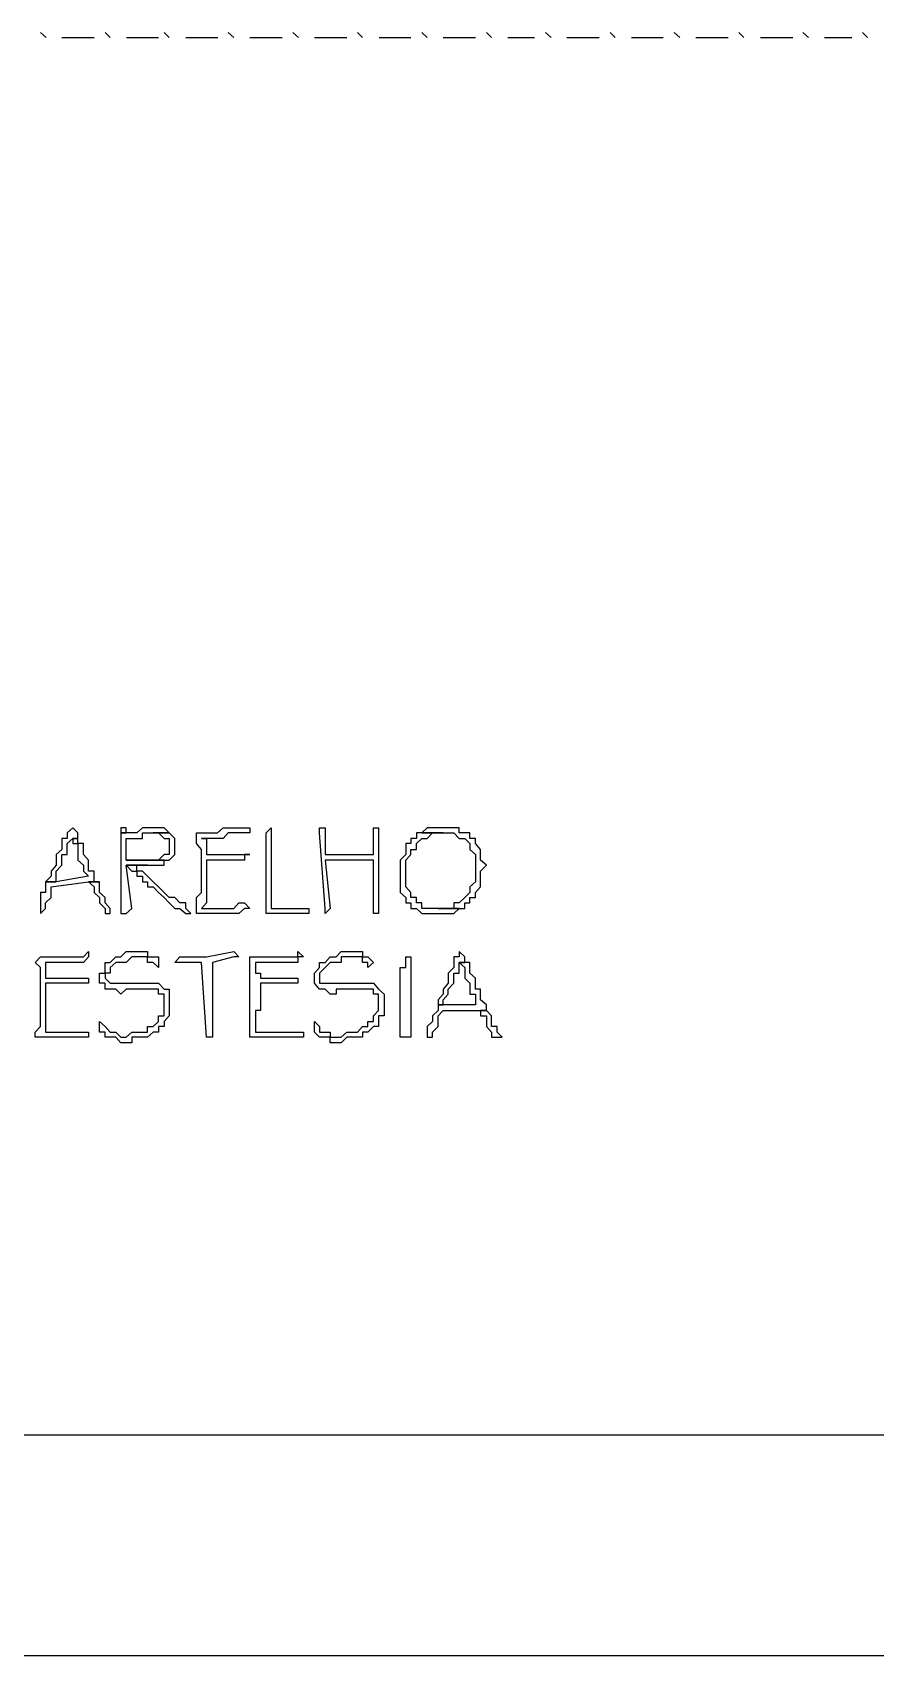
# Model space of a CAD drawing. Header units: millimetres. Extents: x -518.8 to -461.2, y 3.5 to 44.2.
# Drawn here: x -499.644 to -498.645, y 10.166 to 12.089 of the extents above; entities that cross this region are included whole.
import ezdxf

# ---------------------------------------------------------------- set-up
doc = ezdxf.new("R2010")
doc.units = ezdxf.units.MM
doc.header["$MEASUREMENT"] = 0
for name, color, linetype in [('10', 10, 'Continuous'), ('16', 16, 'Continuous'), ('6', 6, 'Continuous'), ('MYSOLIDS', 7, 'Continuous')]:
    doc.layers.add(name, color=color, linetype=linetype)

msp = doc.modelspace()

# ---------------------------------------------------------------- linework, layer by layer
at = {"layer": '10'}
msp.add_lwpolyline([(-500.2519, 10.1661), (-495.3376, 10.1661)], dxfattribs=at)
at = {"layer": '16'}
msp.add_lwpolyline([(-495.2865, 10.427), (-500.303, 10.427)], dxfattribs=at)
at = {"layer": '6'}
for points in [[(-499.6278, 12.0827), (-499.6346, 12.0887)], [(-499.609, 12.0827), (-499.5707, 12.0827)], [(-499.5519, 12.0827), (-499.5579, 12.0887)], [(-499.5324, 12.0827), (-499.4948, 12.0827)], [(-499.482, 12.0827), (-499.488, 12.0887)], [(-499.4624, 12.0827), (-499.4241, 12.0827)], [(-499.4053, 12.0827), (-499.4121, 12.0887)], [(-499.3865, 12.0827), (-499.3481, 12.0827)], [(-499.3286, 12.0827), (-499.3354, 12.0887)], [(-499.3098, 12.0827), (-499.2714, 12.0827)], [(-499.2527, 12.0827), (-499.2587, 12.0887)], [(-499.2331, 12.0827), (-499.1955, 12.0827)], [(-499.176, 12.0827), (-499.1827, 12.0887)], [(-499.1572, 12.0827), (-499.1188, 12.0827)], [(-499.1, 12.0827), (-499.106, 12.0887)], [(-499.0805, 12.0827), (-499.0489, 12.0827)], [(-499.0293, 12.0827), (-499.0361, 12.0887)], [(-499.0105, 12.0827), (-498.9722, 12.0827)], [(-498.9534, 12.0827), (-498.9594, 12.0887)], [(-498.9339, 12.0827), (-498.8963, 12.0827)], [(-498.8767, 12.0827), (-498.8835, 12.0887)], [(-498.8579, 12.0827), (-498.8196, 12.0827)], [(-498.8008, 12.0827), (-498.8068, 12.0887)], [(-498.7812, 12.0827), (-498.7429, 12.0827)], [(-498.7241, 12.0827), (-498.7308, 12.0887)], [(-498.7053, 12.0827), (-498.673, 12.0827)], [(-498.6542, 12.0827), (-498.6602, 12.0887)]]:
    msp.add_lwpolyline(points, dxfattribs=at)
at = {"layer": 'MYSOLIDS'}
for points in [[(-499.5902, 11.1338), (-499.5963, 11.1338), (-499.5963, 11.1338), (-499.5963, 11.1278), (-499.5902, 11.1278), (-499.5902, 11.121), (-499.5902, 11.115), (-499.5902, 11.1082), (-499.5902, 11.1082), (-499.5835, 11.1022), (-499.5835, 11.1022), (-499.5835, 11.0954), (-499.5775, 11.0894), (-499.5775, 11.0894), (-499.6158, 11.0827), (-499.6286, 11.0827), (-499.6286, 11.0766), (-499.6286, 11.0766), (-499.6286, 11.0699), (-499.6346, 11.0699), (-499.6346, 11.0699), (-499.6346, 11.0578), (-499.6346, 11.0578), (-499.6346, 11.0511), (-499.6346, 11.0511), (-499.6346, 11.0451), (-499.6346, 11.0451), (-499.6346, 11.0451), (-499.6286, 11.0511), (-499.6286, 11.0511), (-499.6286, 11.0578), (-499.6286, 11.0578), (-499.6218, 11.0639), (-499.6218, 11.0699), (-499.6218, 11.0766), (-499.6218, 11.0766), (-499.5775, 11.0827), (-499.5647, 11.0827), (-499.5707, 11.0827), (-499.5707, 11.0894), (-499.5707, 11.0954), (-499.5775, 11.0954), (-499.5775, 11.1022), (-499.5775, 11.1082), (-499.5775, 11.1082), (-499.5835, 11.115), (-499.5835, 11.115), (-499.5835, 11.121), (-499.5835, 11.121), (-499.5835, 11.1278), (-499.5902, 11.1278), (-499.5902, 11.1338), (-499.5902, 11.1338), (-499.5902, 11.1338)], [(-499.5963, 11.1466), (-499.5963, 11.1466), (-499.5963, 11.1466), (-499.603, 11.1406), (-499.603, 11.1406), (-499.603, 11.1338), (-499.609, 11.1338), (-499.609, 11.1278), (-499.609, 11.121), (-499.6158, 11.115), (-499.6158, 11.1082), (-499.6158, 11.1022), (-499.6158, 11.1022), (-499.6218, 11.0954), (-499.6218, 11.0954), (-499.6218, 11.0894), (-499.6286, 11.0827), (-499.6158, 11.0827), (-499.6158, 11.0894), (-499.6158, 11.0894), (-499.6158, 11.0954), (-499.609, 11.1022), (-499.609, 11.1082), (-499.609, 11.1082), (-499.609, 11.1082), (-499.609, 11.115), (-499.603, 11.115), (-499.603, 11.121), (-499.603, 11.1278), (-499.5963, 11.1338), (-499.5963, 11.1338), (-499.5902, 11.1338), (-499.5902, 11.1406), (-499.5963, 11.1466), (-499.5963, 11.1466), (-499.5963, 11.1466)], [(-499.5008, 11.1466), (-499.5008, 11.1466), (-499.5008, 11.1466), (-499.5075, 11.1466), (-499.5136, 11.1466), (-499.5136, 11.1466), (-499.5136, 11.1466), (-499.5203, 11.1406), (-499.5263, 11.1406), (-499.5331, 11.1406), (-499.5391, 11.1406), (-499.5391, 11.0511), (-499.5391, 11.0451), (-499.5331, 11.0451), (-499.5331, 11.0451), (-499.5263, 11.0511), (-499.5263, 11.0511), (-499.5331, 11.1022), (-499.5075, 11.1022), (-499.5008, 11.1022), (-499.5008, 11.1022), (-499.4948, 11.1022), (-499.488, 11.1022), (-499.488, 11.1082), (-499.5331, 11.1082), (-499.5331, 11.1338), (-499.5331, 11.1338), (-499.5263, 11.1338), (-499.5203, 11.1338), (-499.5136, 11.1338), (-499.5136, 11.1406), (-499.5075, 11.1406), (-499.5008, 11.1406), (-499.5008, 11.1406), (-499.482, 11.1406), (-499.482, 11.1406), (-499.482, 11.1406), (-499.488, 11.1466), (-499.4948, 11.1466), (-499.5008, 11.1466), (-499.5008, 11.1466)], [(-499.5331, 11.1466), (-499.5391, 11.1466), (-499.5391, 11.1406), (-499.5331, 11.1406), (-499.5331, 11.1466), (-499.5331, 11.1466), (-499.5331, 11.1466)], [(-499.482, 11.1406), (-499.5008, 11.1406), (-499.4948, 11.1406), (-499.4948, 11.1406), (-499.488, 11.1338), (-499.482, 11.1338), (-499.482, 11.1338), (-499.482, 11.1278), (-499.482, 11.1278), (-499.482, 11.121), (-499.482, 11.121), (-499.482, 11.115), (-499.488, 11.115), (-499.4948, 11.1082), (-499.4948, 11.1082), (-499.4948, 11.1082), (-499.5008, 11.1082), (-499.5008, 11.1082), (-499.5075, 11.1082), (-499.5136, 11.1082), (-499.5203, 11.1082), (-499.5263, 11.1082), (-499.5331, 11.1082), (-499.488, 11.1082), (-499.482, 11.1082), (-499.482, 11.1082), (-499.482, 11.1082), (-499.4752, 11.115), (-499.4752, 11.115), (-499.4752, 11.121), (-499.4752, 11.1278), (-499.4752, 11.1278), (-499.4752, 11.1338), (-499.4752, 11.1338), (-499.482, 11.1406), (-499.482, 11.1406)], [(-499.4376, 11.115), (-499.3925, 11.115), (-499.3925, 11.115), (-499.3925, 11.115), (-499.3925, 11.115), (-499.3865, 11.115), (-499.3865, 11.115), (-499.3925, 11.115), (-499.3925, 11.115), (-499.3925, 11.1082), (-499.3925, 11.1082), (-499.4376, 11.1082), (-499.4376, 11.1022), (-499.4376, 11.1022), (-499.4376, 11.1022), (-499.4376, 11.1022), (-499.4376, 11.0954), (-499.4376, 11.0894), (-499.4376, 11.0894), (-499.4376, 11.0827), (-499.4376, 11.0827), (-499.4376, 11.0766), (-499.4376, 11.0699), (-499.4376, 11.0699), (-499.4376, 11.0639), (-499.4376, 11.0578), (-499.4436, 11.0511), (-499.4436, 11.0511), (-499.4376, 11.0511), (-499.4308, 11.0511), (-499.4248, 11.0511), (-499.4248, 11.0511), (-499.4181, 11.0511), (-499.4121, 11.0511), (-499.4121, 11.0511), (-499.4053, 11.0511), (-499.3993, 11.0578), (-499.3993, 11.0578), (-499.3925, 11.0578), (-499.3925, 11.0578), (-499.3865, 11.0511), (-499.3865, 11.0511), (-499.3865, 11.0511), (-499.3865, 11.0511), (-499.3865, 11.0511), (-499.3925, 11.0511), (-499.3993, 11.0451), (-499.3993, 11.0451), (-499.4053, 11.0451), (-499.4053, 11.0451), (-499.4121, 11.0451), (-499.4181, 11.0451), (-499.4248, 11.0451), (-499.4248, 11.0451), (-499.4308, 11.0451), (-499.4376, 11.0451), (-499.4376, 11.0451), (-499.4436, 11.0451), (-499.4436, 11.0451), (-499.4496, 11.0451), (-499.4496, 11.0451), (-499.4496, 11.0511), (-499.4496, 11.0511), (-499.4496, 11.0511), (-499.4496, 11.0578), (-499.4496, 11.0578), (-499.4496, 11.0639), (-499.4436, 11.0699), (-499.4436, 11.0766), (-499.4436, 11.0766), (-499.4436, 11.0827), (-499.4436, 11.0894), (-499.4436, 11.0954), (-499.4436, 11.0954), (-499.4436, 11.1022), (-499.4436, 11.1022), (-499.4436, 11.1082), (-499.4436, 11.115), (-499.4436, 11.121), (-499.4436, 11.121), (-499.4496, 11.1278), (-499.4496, 11.1338), (-499.4496, 11.1338), (-499.4496, 11.1406), (-499.4496, 11.1406), (-499.4436, 11.1406), (-499.4436, 11.1406), (-499.4436, 11.1406), (-499.4436, 11.1406), (-499.4376, 11.1406), (-499.4308, 11.1406), (-499.4248, 11.1406), (-499.4248, 11.1406), (-499.4248, 11.1406), (-499.4181, 11.1466), (-499.4121, 11.1466), (-499.4121, 11.1466), (-499.4053, 11.1466), (-499.3993, 11.1466), (-499.3993, 11.1466), (-499.3925, 11.1466), (-499.3925, 11.1466), (-499.3925, 11.1466), (-499.3865, 11.1466), (-499.3865, 11.1466), (-499.3865, 11.1406), (-499.3865, 11.1406), (-499.3865, 11.1406), (-499.3865, 11.1406), (-499.3925, 11.1406), (-499.3925, 11.1406), (-499.3993, 11.1406), (-499.4053, 11.1406), (-499.4121, 11.1406), (-499.4181, 11.1338), (-499.4248, 11.1338), (-499.4308, 11.1338), (-499.4308, 11.1338), (-499.4376, 11.1338), (-499.4436, 11.1338), (-499.4376, 11.1338), (-499.4376, 11.1278), (-499.4376, 11.1278), (-499.4376, 11.121), (-499.4376, 11.115), (-499.4376, 11.115), (-499.4376, 11.115), (-499.4376, 11.115), (-499.4376, 11.115)], [(-499.3609, 11.0511), (-499.3542, 11.0511), (-499.3481, 11.0511), (-499.3481, 11.0511), (-499.3421, 11.0511), (-499.3354, 11.0511), (-499.3354, 11.0511), (-499.3293, 11.0511), (-499.3226, 11.0511), (-499.3166, 11.0511), (-499.3166, 11.0511), (-499.3166, 11.0511), (-499.3166, 11.0511), (-499.3166, 11.0511), (-499.3166, 11.0511), (-499.3166, 11.0451), (-499.3166, 11.0451), (-499.3226, 11.0451), (-499.3293, 11.0451), (-499.3293, 11.0451), (-499.3293, 11.0451), (-499.3354, 11.0451), (-499.3421, 11.0451), (-499.3481, 11.0451), (-499.3481, 11.0451), (-499.3542, 11.0451), (-499.3609, 11.0451), (-499.3609, 11.0451), (-499.3609, 11.0451), (-499.3669, 11.0451), (-499.3669, 11.0451), (-499.3669, 11.0511), (-499.3669, 11.0511), (-499.3669, 11.0511), (-499.3669, 11.0511), (-499.3669, 11.0578), (-499.3669, 11.0639), (-499.3669, 11.0699), (-499.3669, 11.0699), (-499.3669, 11.0766), (-499.3669, 11.0827), (-499.3669, 11.0894), (-499.3669, 11.0894), (-499.3669, 11.0954), (-499.3669, 11.1022), (-499.3669, 11.1022), (-499.3669, 11.1082), (-499.3669, 11.1082), (-499.3669, 11.115), (-499.3669, 11.121), (-499.3669, 11.1278), (-499.3669, 11.1278), (-499.3669, 11.1338), (-499.3669, 11.1406), (-499.3669, 11.1406), (-499.3669, 11.1406), (-499.3669, 11.1406), (-499.3609, 11.1466), (-499.3609, 11.1466), (-499.3609, 11.1466), (-499.3609, 11.1466), (-499.3609, 11.1406), (-499.3609, 11.1406), (-499.3609, 11.1406), (-499.3609, 11.1338), (-499.3609, 11.1278), (-499.3609, 11.1278), (-499.3609, 11.121), (-499.3609, 11.115), (-499.3609, 11.115), (-499.3609, 11.1082), (-499.3609, 11.1022), (-499.3609, 11.0954), (-499.3609, 11.0894), (-499.3609, 11.0894), (-499.3609, 11.0827), (-499.3609, 11.0827), (-499.3609, 11.0766), (-499.3609, 11.0699), (-499.3609, 11.0699), (-499.3609, 11.0639), (-499.3609, 11.0639), (-499.3609, 11.0578), (-499.3609, 11.0511), (-499.3609, 11.0511), (-499.3609, 11.0511), (-499.3609, 11.0511), (-499.3609, 11.0511)], [(-499.2399, 11.1082), (-499.2466, 11.1082), (-499.2466, 11.1082), (-499.2527, 11.1082), (-499.2587, 11.1082), (-499.2654, 11.1082), (-499.2654, 11.1082), (-499.2714, 11.1082), (-499.2714, 11.1082), (-499.2782, 11.1082), (-499.2842, 11.1082), (-499.291, 11.1082), (-499.291, 11.1082), (-499.297, 11.1082), (-499.291, 11.0511), (-499.297, 11.0451), (-499.297, 11.0451), (-499.297, 11.0451), (-499.297, 11.0451), (-499.297, 11.0451), (-499.297, 11.0451), (-499.297, 11.0511), (-499.297, 11.0511), (-499.3038, 11.1406), (-499.3038, 11.1466), (-499.3038, 11.1466), (-499.297, 11.1466), (-499.297, 11.1466), (-499.297, 11.1466), (-499.297, 11.1466), (-499.297, 11.1406), (-499.297, 11.1406), (-499.297, 11.115), (-499.291, 11.115), (-499.2842, 11.115), (-499.2782, 11.115), (-499.2782, 11.115), (-499.2714, 11.115), (-499.2654, 11.115), (-499.2654, 11.115), (-499.2587, 11.115), (-499.2527, 11.115), (-499.2466, 11.115), (-499.2466, 11.115), (-499.2399, 11.115), (-499.2399, 11.121), (-499.2399, 11.1278), (-499.2399, 11.1338), (-499.2399, 11.1338), (-499.2399, 11.1406), (-499.2399, 11.1406), (-499.2399, 11.1466), (-499.2399, 11.1466), (-499.2339, 11.1466), (-499.2339, 11.1466), (-499.2339, 11.1466), (-499.2339, 11.1466), (-499.2339, 11.1406), (-499.2339, 11.1406), (-499.2339, 11.1406), (-499.2339, 11.1338), (-499.2339, 11.1278), (-499.2339, 11.121), (-499.2339, 11.121), (-499.2339, 11.115), (-499.2339, 11.1082), (-499.2339, 11.1082), (-499.2339, 11.1022), (-499.2339, 11.0954), (-499.2339, 11.0894), (-499.2339, 11.0894), (-499.2339, 11.0827), (-499.2339, 11.0766), (-499.2339, 11.0699), (-499.2339, 11.0699), (-499.2339, 11.0639), (-499.2339, 11.0578), (-499.2339, 11.0578), (-499.2339, 11.0511), (-499.2339, 11.0511), (-499.2339, 11.0511), (-499.2339, 11.0451), (-499.2339, 11.0451), (-499.2339, 11.0451), (-499.2339, 11.0451), (-499.2399, 11.0451), (-499.2399, 11.0451), (-499.2399, 11.0511), (-499.2399, 11.0511), (-499.2399, 11.0578), (-499.2399, 11.0578), (-499.2399, 11.0578), (-499.2399, 11.0639), (-499.2399, 11.0699), (-499.2399, 11.0699), (-499.2399, 11.0766), (-499.2399, 11.0827), (-499.2399, 11.0894), (-499.2399, 11.0894), (-499.2399, 11.0954), (-499.2399, 11.1022), (-499.2399, 11.1022), (-499.2399, 11.1082), (-499.2399, 11.1082), (-499.2399, 11.1082), (-499.2399, 11.1082), (-499.2399, 11.1082)], [(-499.1827, 11.1406), (-499.1887, 11.1406), (-499.1887, 11.1338), (-499.1955, 11.1338), (-499.1955, 11.1278), (-499.2015, 11.1278), (-499.2015, 11.121), (-499.2015, 11.121), (-499.2015, 11.115), (-499.2083, 11.1082), (-499.2083, 11.1082), (-499.2083, 11.1022), (-499.2083, 11.0954), (-499.2083, 11.0894), (-499.2083, 11.0894), (-499.2083, 11.0827), (-499.2083, 11.0766), (-499.2083, 11.0766), (-499.2083, 11.0699), (-499.2015, 11.0639), (-499.2015, 11.0639), (-499.2015, 11.0578), (-499.1955, 11.0578), (-499.1955, 11.0511), (-499.1887, 11.0511), (-499.1887, 11.0511), (-499.1827, 11.0451), (-499.1827, 11.0451), (-499.176, 11.0451), (-499.1699, 11.0451), (-499.1632, 11.0451), (-499.1632, 11.0451), (-499.1572, 11.0451), (-499.1572, 11.0451), (-499.1511, 11.0451), (-499.1444, 11.0451), (-499.1444, 11.0451), (-499.1384, 11.0511), (-499.1632, 11.0511), (-499.1699, 11.0511), (-499.1699, 11.0511), (-499.176, 11.0511), (-499.1827, 11.0511), (-499.1827, 11.0578), (-499.1887, 11.0578), (-499.1887, 11.0639), (-499.1887, 11.0639), (-499.1955, 11.0639), (-499.1955, 11.0699), (-499.1955, 11.0699), (-499.2015, 11.0766), (-499.2015, 11.0827), (-499.2015, 11.0894), (-499.2015, 11.0894), (-499.2015, 11.0954), (-499.2015, 11.0954), (-499.2015, 11.1022), (-499.2015, 11.1082), (-499.1955, 11.115), (-499.1955, 11.115), (-499.1955, 11.121), (-499.1887, 11.121), (-499.1887, 11.1278), (-499.1887, 11.1278), (-499.1827, 11.1338), (-499.1827, 11.1338), (-499.176, 11.1338), (-499.1699, 11.1406), (-499.1699, 11.1406), (-499.1632, 11.1406), (-499.1572, 11.1406), (-499.1827, 11.1406), (-499.1827, 11.1406)], [(-499.1572, 11.1466), (-499.1572, 11.1466), (-499.1632, 11.1466), (-499.1699, 11.1466), (-499.1699, 11.1466), (-499.176, 11.1466), (-499.1827, 11.1406), (-499.1827, 11.1406), (-499.1572, 11.1406), (-499.1572, 11.1406), (-499.1511, 11.1406), (-499.1511, 11.1406), (-499.1444, 11.1406), (-499.1384, 11.1338), (-499.1384, 11.1338), (-499.1316, 11.1338), (-499.1256, 11.1278), (-499.1256, 11.1278), (-499.1256, 11.1278), (-499.1256, 11.121), (-499.1188, 11.115), (-499.1188, 11.115), (-499.1188, 11.1082), (-499.1188, 11.1022), (-499.1188, 11.1022), (-499.1188, 11.0954), (-499.1188, 11.0954), (-499.1188, 11.0894), (-499.1188, 11.0827), (-499.1188, 11.0827), (-499.1256, 11.0766), (-499.1256, 11.0766), (-499.1256, 11.0699), (-499.1316, 11.0639), (-499.1316, 11.0639), (-499.1384, 11.0578), (-499.1384, 11.0578), (-499.1444, 11.0578), (-499.1444, 11.0511), (-499.1511, 11.0511), (-499.1572, 11.0511), (-499.1572, 11.0511), (-499.1632, 11.0511), (-499.1384, 11.0511), (-499.1384, 11.0511), (-499.1316, 11.0511), (-499.1316, 11.0578), (-499.1256, 11.0578), (-499.1256, 11.0639), (-499.1188, 11.0639), (-499.1188, 11.0699), (-499.1188, 11.0699), (-499.1128, 11.0766), (-499.1128, 11.0766), (-499.1128, 11.0827), (-499.1128, 11.0894), (-499.1128, 11.0894), (-499.1128, 11.0954), (-499.106, 11.1022), (-499.106, 11.1022), (-499.1128, 11.1082), (-499.1128, 11.1082), (-499.1128, 11.115), (-499.1128, 11.121), (-499.1128, 11.121), (-499.1188, 11.1278), (-499.1188, 11.1338), (-499.1256, 11.1338), (-499.1256, 11.1338), (-499.1256, 11.1406), (-499.1316, 11.1406), (-499.1384, 11.1406), (-499.1384, 11.1466), (-499.1444, 11.1466), (-499.1511, 11.1466), (-499.1511, 11.1466), (-499.1572, 11.1466), (-499.1572, 11.1466)], [(-499.5075, 11.1022), (-499.5331, 11.1022), (-499.5263, 11.0954), (-499.5203, 11.0954), (-499.5203, 11.0894), (-499.5136, 11.0894), (-499.5136, 11.0827), (-499.5075, 11.0827), (-499.5075, 11.0766), (-499.5008, 11.0766), (-499.4948, 11.0699), (-499.4948, 11.0699), (-499.488, 11.0639), (-499.488, 11.0639), (-499.482, 11.0578), (-499.482, 11.0578), (-499.482, 11.0578), (-499.4752, 11.0511), (-499.4692, 11.0511), (-499.4624, 11.0451), (-499.4624, 11.0451), (-499.4564, 11.0451), (-499.4564, 11.0451), (-499.4564, 11.0451), (-499.4564, 11.0451), (-499.4564, 11.0451), (-499.4564, 11.0451), (-499.4624, 11.0511), (-499.4624, 11.0511), (-499.4624, 11.0578), (-499.4692, 11.0578), (-499.4692, 11.0578), (-499.4752, 11.0639), (-499.4752, 11.0639), (-499.482, 11.0639), (-499.488, 11.0699), (-499.488, 11.0699), (-499.4948, 11.0766), (-499.4948, 11.0766), (-499.5008, 11.0827), (-499.5008, 11.0827), (-499.5075, 11.0894), (-499.5075, 11.0894), (-499.5136, 11.0954), (-499.5203, 11.0954), (-499.5203, 11.1022), (-499.5203, 11.1022), (-499.5136, 11.1022), (-499.5075, 11.1022), (-499.5075, 11.1022)], [(-499.5647, 11.0827), (-499.5775, 11.0827), (-499.5707, 11.0766), (-499.5707, 11.0766), (-499.5707, 11.0699), (-499.5647, 11.0639), (-499.5647, 11.0639), (-499.5647, 11.0578), (-499.5579, 11.0511), (-499.5579, 11.0451), (-499.5579, 11.0451), (-499.5519, 11.0451), (-499.5519, 11.0451), (-499.5519, 11.0511), (-499.5519, 11.0511), (-499.5579, 11.0578), (-499.5579, 11.0639), (-499.5579, 11.0639), (-499.5647, 11.0699), (-499.5647, 11.0766), (-499.5647, 11.0827), (-499.5647, 11.0827)], [(-499.6286, 10.9684), (-499.5835, 10.9684), (-499.5835, 10.9684), (-499.5775, 10.9684), (-499.5775, 10.9684), (-499.5775, 10.9684), (-499.5775, 10.9684), (-499.5775, 10.9624), (-499.5775, 10.9624), (-499.5835, 10.9624), (-499.5835, 10.9624), (-499.6286, 10.9624), (-499.6286, 10.9556), (-499.6286, 10.9556), (-499.6286, 10.9496), (-499.6286, 10.9496), (-499.6286, 10.9496), (-499.6286, 10.9428), (-499.6286, 10.9368), (-499.6286, 10.9368), (-499.6286, 10.93), (-499.6286, 10.93), (-499.6286, 10.924), (-499.6286, 10.9172), (-499.6286, 10.9172), (-499.6286, 10.9112), (-499.6286, 10.9045), (-499.6286, 10.9045), (-499.6286, 10.9045), (-499.6218, 10.9045), (-499.6158, 10.9045), (-499.609, 10.9045), (-499.609, 10.9045), (-499.603, 10.9045), (-499.603, 10.9045), (-499.5963, 10.9045), (-499.5902, 10.9045), (-499.5835, 10.9045), (-499.5835, 10.9045), (-499.5835, 10.9045), (-499.5775, 10.9045), (-499.5775, 10.9045), (-499.5775, 10.9045), (-499.5775, 10.9045), (-499.5775, 10.8985), (-499.5835, 10.8985), (-499.5835, 10.8985), (-499.5902, 10.8985), (-499.5963, 10.8985), (-499.5963, 10.8985), (-499.603, 10.8985), (-499.609, 10.8985), (-499.609, 10.8985), (-499.6158, 10.8985), (-499.6218, 10.8985), (-499.6286, 10.8985), (-499.6286, 10.8985), (-499.6346, 10.8985), (-499.6346, 10.8985), (-499.6346, 10.8985), (-499.6346, 10.8985), (-499.6406, 10.8985), (-499.6406, 10.8985), (-499.6406, 10.9045), (-499.6406, 10.9045), (-499.6346, 10.9112), (-499.6346, 10.9172), (-499.6346, 10.924), (-499.6346, 10.924), (-499.6346, 10.93), (-499.6346, 10.9368), (-499.6346, 10.9428), (-499.6346, 10.9428), (-499.6346, 10.9496), (-499.6346, 10.9496), (-499.6346, 10.9556), (-499.6346, 10.9624), (-499.6346, 10.9684), (-499.6346, 10.9684), (-499.6346, 10.9744), (-499.6346, 10.9812), (-499.6346, 10.9812), (-499.6406, 10.9872), (-499.6406, 10.9872), (-499.6406, 10.9872), (-499.6346, 10.9939), (-499.6346, 10.9939), (-499.6346, 10.9939), (-499.6346, 10.9939), (-499.6286, 10.9939), (-499.6218, 10.9939), (-499.6158, 10.9939), (-499.6158, 10.9939), (-499.6158, 10.9939), (-499.609, 10.9939), (-499.603, 10.9939), (-499.603, 10.9939), (-499.5963, 10.9939), (-499.5902, 10.9939), (-499.5835, 10.9939), (-499.5835, 10.9939), (-499.5775, 11), (-499.5775, 11), (-499.5775, 10.9939), (-499.5775, 10.9939), (-499.5775, 10.9939), (-499.5775, 10.9939), (-499.5775, 10.9939), (-499.5775, 10.9939), (-499.5775, 10.9939), (-499.5835, 10.9872), (-499.5902, 10.9872), (-499.5963, 10.9872), (-499.603, 10.9872), (-499.609, 10.9872), (-499.6158, 10.9872), (-499.6158, 10.9872), (-499.6218, 10.9872), (-499.6286, 10.9872), (-499.6286, 10.9872), (-499.6286, 10.9812), (-499.6286, 10.9812), (-499.6286, 10.9744), (-499.6286, 10.9744), (-499.6286, 10.9684), (-499.6286, 10.9684), (-499.6286, 10.9684), (-499.6286, 10.9684), (-499.6286, 10.9684)], [(-499.4948, 10.9812), (-499.5008, 10.9872), (-499.5008, 10.9872), (-499.5008, 10.9872), (-499.5008, 10.9872), (-499.5075, 10.9872), (-499.5075, 10.9939), (-499.5136, 10.9939), (-499.5203, 10.9939), (-499.5203, 10.9939), (-499.5263, 10.9939), (-499.5263, 10.9939), (-499.5331, 10.9872), (-499.5391, 10.9872), (-499.5391, 10.9872), (-499.5451, 10.9872), (-499.5519, 10.9812), (-499.5519, 10.9812), (-499.5519, 10.9744), (-499.5579, 10.9744), (-499.5579, 10.9684), (-499.5519, 10.9624), (-499.5519, 10.9624), (-499.5451, 10.9624), (-499.5451, 10.9624), (-499.5451, 10.9624), (-499.5391, 10.9624), (-499.5331, 10.9624), (-499.5331, 10.9624), (-499.5263, 10.9624), (-499.5263, 10.9624), (-499.5203, 10.9624), (-499.5136, 10.9624), (-499.5075, 10.9624), (-499.5075, 10.9624), (-499.5008, 10.9624), (-499.4948, 10.9624), (-499.4948, 10.9624), (-499.488, 10.9556), (-499.488, 10.9556), (-499.482, 10.9556), (-499.482, 10.9496), (-499.482, 10.9428), (-499.482, 10.9428), (-499.482, 10.9368), (-499.482, 10.9368), (-499.482, 10.93), (-499.482, 10.924), (-499.482, 10.924), (-499.488, 10.9172), (-499.488, 10.9112), (-499.4948, 10.9112), (-499.4948, 10.9045), (-499.4948, 10.9045), (-499.5008, 10.9045), (-499.5008, 10.9045), (-499.5075, 10.8985), (-499.5136, 10.8985), (-499.5136, 10.8985), (-499.5203, 10.8985), (-499.5263, 10.8985), (-499.5263, 10.8917), (-499.5331, 10.8917), (-499.5391, 10.8917), (-499.5391, 10.8917), (-499.5451, 10.8985), (-499.5519, 10.8985), (-499.5519, 10.8985), (-499.5579, 10.8985), (-499.5579, 10.9045), (-499.5647, 10.9045), (-499.5647, 10.9112), (-499.5647, 10.9112), (-499.5647, 10.9172), (-499.5647, 10.9172), (-499.5647, 10.9172), (-499.5647, 10.9172), (-499.5579, 10.9112), (-499.5579, 10.9112), (-499.5579, 10.9112), (-499.5579, 10.9112), (-499.5519, 10.9045), (-499.5519, 10.9045), (-499.5519, 10.9045), (-499.5451, 10.9045), (-499.5391, 10.8985), (-499.5391, 10.8985), (-499.5331, 10.8985), (-499.5263, 10.9045), (-499.5203, 10.9045), (-499.5203, 10.9045), (-499.5136, 10.9045), (-499.5075, 10.9045), (-499.5075, 10.9112), (-499.5008, 10.9112), (-499.5008, 10.9112), (-499.4948, 10.9172), (-499.4948, 10.9172), (-499.4948, 10.924), (-499.488, 10.924), (-499.488, 10.93), (-499.488, 10.9368), (-499.488, 10.9368), (-499.488, 10.9428), (-499.488, 10.9496), (-499.488, 10.9496), (-499.4948, 10.9496), (-499.4948, 10.9556), (-499.5008, 10.9556), (-499.5075, 10.9556), (-499.5075, 10.9556), (-499.5075, 10.9556), (-499.5136, 10.9556), (-499.5203, 10.9556), (-499.5263, 10.9556), (-499.5263, 10.9556), (-499.5331, 10.9556), (-499.5391, 10.9496), (-499.5391, 10.9496), (-499.5451, 10.9556), (-499.5519, 10.9556), (-499.5579, 10.9556), (-499.5579, 10.9556), (-499.5579, 10.9624), (-499.5647, 10.9624), (-499.5647, 10.9684), (-499.5647, 10.9684), (-499.5647, 10.9744), (-499.5579, 10.9744), (-499.5579, 10.9812), (-499.5579, 10.9872), (-499.5519, 10.9872), (-499.5519, 10.9872), (-499.5451, 10.9939), (-499.5391, 10.9939), (-499.5391, 10.9939), (-499.5331, 11), (-499.5263, 11), (-499.5263, 11), (-499.5203, 11), (-499.5203, 11), (-499.5136, 11), (-499.5075, 11), (-499.5075, 10.9939), (-499.5008, 10.9939), (-499.4948, 10.9939), (-499.4948, 10.9872), (-499.4948, 10.9872), (-499.4948, 10.9872), (-499.4948, 10.9872), (-499.4948, 10.9812), (-499.4948, 10.9812), (-499.4948, 10.9812), (-499.4948, 10.9812), (-499.4948, 10.9812)], [(-499.4053, 11), (-499.4053, 11), (-499.3993, 10.9939), (-499.3993, 10.9939), (-499.3993, 10.9939), (-499.3993, 10.9939), (-499.3993, 10.9939), (-499.3993, 10.9939), (-499.4053, 10.9939), (-499.4053, 10.9939), (-499.4308, 10.9872), (-499.4308, 10.8985), (-499.4308, 10.8985), (-499.4308, 10.8985), (-499.4376, 10.8985), (-499.4376, 10.8985), (-499.4376, 10.8985), (-499.4376, 10.8985), (-499.4376, 10.8985), (-499.4376, 10.8985), (-499.4436, 10.9872), (-499.4436, 10.9872), (-499.4496, 10.9872), (-499.4564, 10.9872), (-499.4624, 10.9872), (-499.4624, 10.9872), (-499.4692, 10.9872), (-499.4692, 10.9872), (-499.4692, 10.9872), (-499.4692, 10.9872), (-499.4752, 10.9872), (-499.4752, 10.9872), (-499.4692, 10.9939), (-499.4692, 10.9939), (-499.4692, 10.9939), (-499.4692, 10.9939), (-499.4624, 10.9939), (-499.4564, 10.9939), (-499.4564, 10.9939), (-499.4496, 10.9939), (-499.4496, 10.9939), (-499.4436, 10.9939), (-499.4376, 10.9939), (-499.4053, 11), (-499.4053, 11), (-499.4053, 11)], [(-499.3737, 10.9684), (-499.3293, 10.9684), (-499.3293, 10.9684), (-499.3293, 10.9684), (-499.3293, 10.9684), (-499.3293, 10.9684), (-499.3293, 10.9684), (-499.3293, 10.9624), (-499.3293, 10.9624), (-499.3293, 10.9624), (-499.3293, 10.9624), (-499.3737, 10.9624), (-499.3737, 10.9556), (-499.3737, 10.9556), (-499.3737, 10.9496), (-499.3737, 10.9496), (-499.3737, 10.9496), (-499.3737, 10.9428), (-499.3737, 10.9368), (-499.3737, 10.9368), (-499.3737, 10.93), (-499.3797, 10.93), (-499.3797, 10.924), (-499.3797, 10.9172), (-499.3797, 10.9172), (-499.3797, 10.9112), (-499.3797, 10.9045), (-499.3797, 10.9045), (-499.3737, 10.9045), (-499.3669, 10.9045), (-499.3609, 10.9045), (-499.3609, 10.9045), (-499.3542, 10.9045), (-499.3481, 10.9045), (-499.3481, 10.9045), (-499.3421, 10.9045), (-499.3421, 10.9045), (-499.3354, 10.9045), (-499.3293, 10.9045), (-499.3293, 10.9045), (-499.3226, 10.9045), (-499.3226, 10.9045), (-499.3226, 10.9045), (-499.3226, 10.9045), (-499.3226, 10.8985), (-499.3293, 10.8985), (-499.3354, 10.8985), (-499.3421, 10.8985), (-499.3421, 10.8985), (-499.3481, 10.8985), (-499.3481, 10.8985), (-499.3542, 10.8985), (-499.3609, 10.8985), (-499.3669, 10.8985), (-499.3669, 10.8985), (-499.3737, 10.8985), (-499.3737, 10.8985), (-499.3797, 10.8985), (-499.3797, 10.8985), (-499.3865, 10.8985), (-499.3865, 10.8985), (-499.3865, 10.8985), (-499.3865, 10.8985), (-499.3865, 10.9045), (-499.3865, 10.9045), (-499.3865, 10.9112), (-499.3865, 10.9172), (-499.3865, 10.924), (-499.3865, 10.924), (-499.3865, 10.93), (-499.3865, 10.9368), (-499.3865, 10.9428), (-499.3865, 10.9428), (-499.3865, 10.9496), (-499.3865, 10.9496), (-499.3865, 10.9556), (-499.3865, 10.9624), (-499.3865, 10.9684), (-499.3865, 10.9684), (-499.3865, 10.9744), (-499.3865, 10.9812), (-499.3865, 10.9812), (-499.3865, 10.9872), (-499.3865, 10.9872), (-499.3865, 10.9872), (-499.3865, 10.9939), (-499.3865, 10.9939), (-499.3797, 10.9939), (-499.3797, 10.9939), (-499.3737, 10.9939), (-499.3669, 10.9939), (-499.3669, 10.9939), (-499.3669, 10.9939), (-499.3609, 10.9939), (-499.3542, 10.9939), (-499.3542, 10.9939), (-499.3481, 10.9939), (-499.3421, 10.9939), (-499.3354, 10.9939), (-499.3354, 10.9939), (-499.3293, 10.9939), (-499.3293, 11), (-499.3293, 11), (-499.3226, 10.9939), (-499.3226, 10.9939), (-499.3226, 10.9939), (-499.3226, 10.9939), (-499.3226, 10.9939), (-499.3226, 10.9939), (-499.3293, 10.9939), (-499.3293, 10.9872), (-499.3354, 10.9872), (-499.3421, 10.9872), (-499.3481, 10.9872), (-499.3542, 10.9872), (-499.3609, 10.9872), (-499.3669, 10.9872), (-499.3737, 10.9872), (-499.3737, 10.9872), (-499.3797, 10.9872), (-499.3797, 10.9812), (-499.3797, 10.9812), (-499.3797, 10.9744), (-499.3737, 10.9744), (-499.3737, 10.9684), (-499.3737, 10.9684), (-499.3737, 10.9684), (-499.3737, 10.9684), (-499.3737, 10.9684)], [(-499.2466, 10.9812), (-499.2466, 10.9872), (-499.2466, 10.9872), (-499.2466, 10.9872), (-499.2466, 10.9872), (-499.2527, 10.9872), (-499.2527, 10.9939), (-499.2587, 10.9939), (-499.2654, 10.9939), (-499.2654, 10.9939), (-499.2714, 10.9939), (-499.2782, 10.9939), (-499.2782, 10.9872), (-499.2842, 10.9872), (-499.291, 10.9872), (-499.291, 10.9872), (-499.297, 10.9812), (-499.297, 10.9812), (-499.3038, 10.9744), (-499.3038, 10.9744), (-499.3038, 10.9684), (-499.3038, 10.9624), (-499.297, 10.9624), (-499.297, 10.9624), (-499.291, 10.9624), (-499.291, 10.9624), (-499.2842, 10.9624), (-499.2842, 10.9624), (-499.2782, 10.9624), (-499.2714, 10.9624), (-499.2714, 10.9624), (-499.2654, 10.9624), (-499.2587, 10.9624), (-499.2587, 10.9624), (-499.2527, 10.9624), (-499.2466, 10.9624), (-499.2399, 10.9624), (-499.2399, 10.9624), (-499.2339, 10.9556), (-499.2339, 10.9556), (-499.2339, 10.9556), (-499.2271, 10.9496), (-499.2271, 10.9428), (-499.2271, 10.9428), (-499.2271, 10.9368), (-499.2271, 10.9368), (-499.2271, 10.93), (-499.2271, 10.924), (-499.2339, 10.924), (-499.2339, 10.9172), (-499.2339, 10.9112), (-499.2399, 10.9112), (-499.2466, 10.9045), (-499.2466, 10.9045), (-499.2466, 10.9045), (-499.2527, 10.9045), (-499.2527, 10.8985), (-499.2587, 10.8985), (-499.2654, 10.8985), (-499.2654, 10.8985), (-499.2714, 10.8985), (-499.2782, 10.8917), (-499.2842, 10.8917), (-499.2842, 10.8917), (-499.291, 10.8917), (-499.291, 10.8985), (-499.297, 10.8985), (-499.3038, 10.8985), (-499.3038, 10.8985), (-499.3098, 10.9045), (-499.3098, 10.9045), (-499.3098, 10.9112), (-499.3098, 10.9112), (-499.3098, 10.9172), (-499.3098, 10.9172), (-499.3098, 10.9172), (-499.3098, 10.9172), (-499.3038, 10.9112), (-499.3038, 10.9112), (-499.3038, 10.9112), (-499.3038, 10.9112), (-499.3038, 10.9045), (-499.297, 10.9045), (-499.297, 10.9045), (-499.291, 10.9045), (-499.291, 10.8985), (-499.2842, 10.8985), (-499.2782, 10.8985), (-499.2714, 10.9045), (-499.2714, 10.9045), (-499.2654, 10.9045), (-499.2587, 10.9045), (-499.2587, 10.9045), (-499.2527, 10.9112), (-499.2466, 10.9112), (-499.2466, 10.9112), (-499.2466, 10.9172), (-499.2399, 10.9172), (-499.2399, 10.924), (-499.2399, 10.924), (-499.2339, 10.93), (-499.2339, 10.9368), (-499.2339, 10.9368), (-499.2339, 10.9428), (-499.2339, 10.9496), (-499.2399, 10.9496), (-499.2399, 10.9496), (-499.2399, 10.9556), (-499.2466, 10.9556), (-499.2527, 10.9556), (-499.2527, 10.9556), (-499.2587, 10.9556), (-499.2587, 10.9556), (-499.2654, 10.9556), (-499.2714, 10.9556), (-499.2782, 10.9556), (-499.2842, 10.9556), (-499.2842, 10.9496), (-499.291, 10.9496), (-499.297, 10.9556), (-499.297, 10.9556), (-499.3038, 10.9556), (-499.3038, 10.9556), (-499.3098, 10.9624), (-499.3098, 10.9624), (-499.3098, 10.9684), (-499.3098, 10.9684), (-499.3098, 10.9744), (-499.3098, 10.9744), (-499.3038, 10.9812), (-499.3038, 10.9872), (-499.297, 10.9872), (-499.297, 10.9872), (-499.291, 10.9939), (-499.291, 10.9939), (-499.2842, 10.9939), (-499.2782, 11), (-499.2782, 11), (-499.2714, 11), (-499.2654, 11), (-499.2654, 11), (-499.2587, 11), (-499.2527, 11), (-499.2527, 10.9939), (-499.2466, 10.9939), (-499.2466, 10.9939), (-499.2399, 10.9872), (-499.2399, 10.9872), (-499.2399, 10.9872), (-499.2399, 10.9872), (-499.2466, 10.9812), (-499.2466, 10.9812), (-499.2466, 10.9812), (-499.2466, 10.9812), (-499.2466, 10.9812)], [(-499.1384, 11), (-499.1384, 11), (-499.1384, 10.9939), (-499.1384, 10.9939), (-499.1444, 10.9939), (-499.1444, 10.9872), (-499.1444, 10.9812), (-499.1511, 10.9744), (-499.1511, 10.9684), (-499.1511, 10.9624), (-499.1572, 10.9556), (-499.1572, 10.9556), (-499.1572, 10.9556), (-499.1572, 10.9496), (-499.1632, 10.9428), (-499.1632, 10.9428), (-499.1632, 10.9368), (-499.1572, 10.9368), (-499.1572, 10.9368), (-499.1572, 10.9428), (-499.1511, 10.9496), (-499.1511, 10.9496), (-499.1511, 10.9556), (-499.1511, 10.9556), (-499.1444, 10.9624), (-499.1444, 10.9624), (-499.1444, 10.9684), (-499.1444, 10.9744), (-499.1384, 10.9744), (-499.1384, 10.9812), (-499.1384, 10.9872), (-499.1316, 10.9872), (-499.1316, 10.9939), (-499.1316, 10.9939), (-499.1384, 11), (-499.1384, 11)], [(-499.1955, 10.9368), (-499.1955, 10.93), (-499.1955, 10.93), (-499.1955, 10.924), (-499.1955, 10.9172), (-499.1955, 10.9172), (-499.1955, 10.9112), (-499.1955, 10.9045), (-499.1955, 10.9045), (-499.1955, 10.8985), (-499.2015, 10.8985), (-499.2015, 10.8985), (-499.2015, 10.8985), (-499.2015, 10.8985), (-499.2015, 10.8985), (-499.2015, 10.8985), (-499.2083, 10.8985), (-499.2083, 10.8985), (-499.2083, 10.8985), (-499.2083, 10.8985), (-499.2083, 10.9045), (-499.2083, 10.9112), (-499.2083, 10.9112), (-499.2083, 10.9172), (-499.2083, 10.924), (-499.2083, 10.93), (-499.2083, 10.93), (-499.2083, 10.9368), (-499.2083, 10.9428), (-499.2083, 10.9428), (-499.2083, 10.9496), (-499.2083, 10.9556), (-499.2083, 10.9624), (-499.2083, 10.9684), (-499.2083, 10.9684), (-499.2083, 10.9744), (-499.2083, 10.9812), (-499.2015, 10.9812), (-499.2015, 10.9872), (-499.2015, 10.9872), (-499.2015, 10.9939), (-499.2015, 10.9939), (-499.2015, 10.9939), (-499.2015, 10.9939), (-499.2015, 10.9939), (-499.2015, 10.9939), (-499.1955, 10.9939), (-499.1955, 10.9939), (-499.1955, 10.9939), (-499.1955, 10.9939), (-499.1955, 10.9872), (-499.1955, 10.9872), (-499.1955, 10.9812), (-499.1955, 10.9812), (-499.1955, 10.9744), (-499.1955, 10.9684), (-499.1955, 10.9624), (-499.1955, 10.9624), (-499.1955, 10.9556), (-499.1955, 10.9496), (-499.1955, 10.9428), (-499.1955, 10.9428), (-499.1955, 10.9368), (-499.1955, 10.9368), (-499.1955, 10.9368), (-499.1955, 10.9368)], [(-499.1316, 10.9872), (-499.1384, 10.9872), (-499.1384, 10.9872), (-499.1316, 10.9812), (-499.1316, 10.9744), (-499.1316, 10.9744), (-499.1316, 10.9684), (-499.1256, 10.9624), (-499.1256, 10.9624), (-499.1256, 10.9556), (-499.1256, 10.9496), (-499.1188, 10.9496), (-499.1188, 10.9428), (-499.1188, 10.9368), (-499.1572, 10.9368), (-499.1632, 10.9368), (-499.1632, 10.93), (-499.1699, 10.924), (-499.1699, 10.924), (-499.1699, 10.9172), (-499.1699, 10.9172), (-499.176, 10.9112), (-499.176, 10.9045), (-499.176, 10.9045), (-499.176, 10.8985), (-499.176, 10.8985), (-499.1699, 10.8985), (-499.1699, 10.8985), (-499.1699, 10.8985), (-499.1699, 10.9045), (-499.1632, 10.9112), (-499.1632, 10.9112), (-499.1632, 10.9172), (-499.1632, 10.924), (-499.1632, 10.924), (-499.1572, 10.93), (-499.1128, 10.93), (-499.106, 10.93), (-499.106, 10.9368), (-499.1128, 10.9428), (-499.1128, 10.9428), (-499.1128, 10.9496), (-499.1128, 10.9556), (-499.1188, 10.9556), (-499.1188, 10.9624), (-499.1188, 10.9624), (-499.1188, 10.9684), (-499.1256, 10.9744), (-499.1256, 10.9744), (-499.1256, 10.9744), (-499.1256, 10.9812), (-499.1256, 10.9872), (-499.1316, 10.9872), (-499.1316, 10.9872)], [(-499.106, 10.93), (-499.1128, 10.93), (-499.1128, 10.93), (-499.1128, 10.924), (-499.106, 10.924), (-499.106, 10.9172), (-499.106, 10.9112), (-499.1, 10.9045), (-499.1, 10.9045), (-499.1, 10.8985), (-499.0933, 10.8985), (-499.0933, 10.8985), (-499.0933, 10.8985), (-499.0872, 10.8985), (-499.0933, 10.9045), (-499.0933, 10.9112), (-499.1, 10.9112), (-499.1, 10.9172), (-499.1, 10.924), (-499.106, 10.93), (-499.106, 10.93), (-499.106, 10.93)]]:
    msp.add_lwpolyline(points, dxfattribs=at)

doc.saveas('drawing.dxf')
